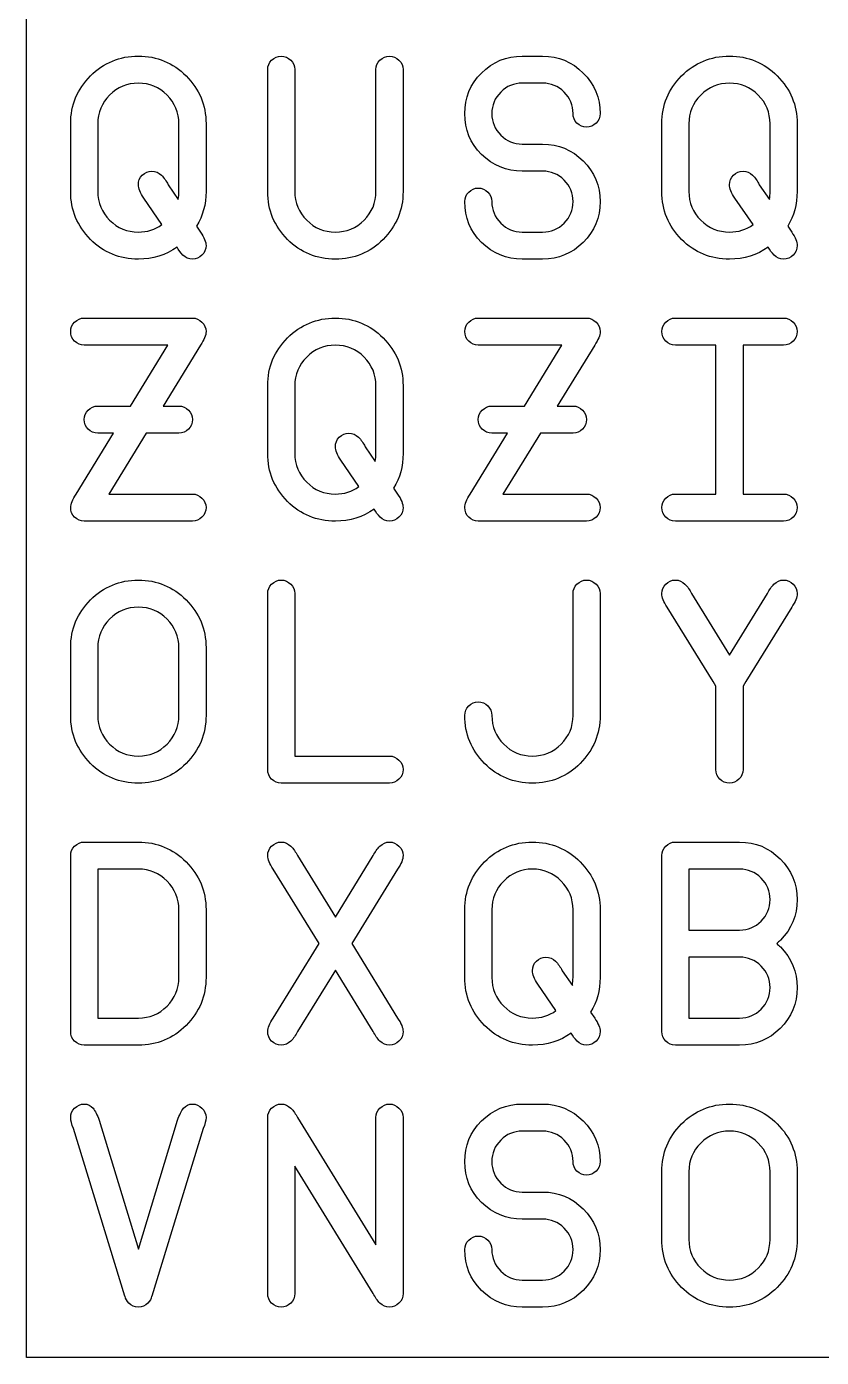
# Model space of a CAD drawing. Extents: x 0.3 to 81.7, y -40.7 to 31.5.
# Drawn here: x 2.86 to 11.42, y 2.86 to 17.19 of the extents above; entities that cross this region are included whole.
import ezdxf

# ---------------------------------------------------------------- set-up
doc = ezdxf.new("R2010")
doc.units = 0
doc.layers.add('Layer_1', color=7, linetype='CONTINUOUS')

msp = doc.modelspace()

# ---------------------------------------------------------------- linework, layer by layer
at = {"layer": 'Layer_1', "color": 7}
for p, q in [((2.8575, 2.8575), (2.8575, 31.531278)), ((8.199121, 16.876918), (8.417885, 16.876918)), ((5.455826, 15.418495), (5.455826, 16.731077)), ((5.747511, 16.731077), (5.747511, 15.418495)), ((6.622565, 15.418495), (6.622565, 16.731077)), ((6.91425, 16.731077), (6.91425, 15.418495)), ((8.417885, 16.585233), (8.199121, 16.585233)), ((9.037715, 16.257088), (9.037715, 16.257088)), ((3.332361, 15.418495), (3.332361, 16.147707)), ((3.624047, 16.147707), (3.624047, 15.418495)), ((4.499101, 15.418495), (4.499101, 16.147707)), ((4.790785, 16.147707), (4.790785, 15.418495)), ((9.702756, 15.418495), (9.702756, 16.147707)), ((9.994442, 16.147707), (9.994442, 15.418495)), ((10.869496, 15.418495), (10.869496, 16.147707)), ((11.16118, 16.147707), (11.16118, 15.418495)), ((8.199121, 15.928942), (8.417885, 15.928942)), ((8.417885, 15.637257), (8.199121, 15.637257)), ((4.382427, 15.491416), (4.491808, 15.332449)), ((10.752822, 15.491416), (10.862203, 15.332449)), ((4.315339, 15.061179), (4.119911, 15.345572)), ((10.685735, 15.061179), (10.490306, 15.345572)), ((4.688695, 15.043679), (4.732448, 14.980966)), ((8.199121, 14.980966), (8.417885, 14.980966)), ((11.05909, 15.043679), (11.102843, 14.980966)), ((4.478682, 14.819083), (4.478682, 14.819083)), ((10.849077, 14.819083), (10.849077, 14.819083)), ((8.417885, 14.689284), (8.199121, 14.689284)), ((3.478204, 14.054343), (4.644943, 14.054343)), ((7.725134, 14.054343), (8.891873, 14.054343)), ((9.848599, 14.054343), (11.015338, 14.054343)), ((4.37951, 13.762658), (3.478204, 13.762658)), ((3.975526, 13.106367), (4.37951, 13.762658)), ((4.732448, 13.762658), (4.328465, 13.106367)), ((8.626439, 13.762658), (7.725134, 13.762658)), ((8.222456, 13.106367), (8.626439, 13.762658)), ((8.979378, 13.762658), (8.575395, 13.106367)), ((10.286126, 13.762658), (9.848599, 13.762658)), ((10.286126, 12.158391), (10.286126, 13.762658)), ((11.015338, 13.762658), (10.577811, 13.762658)), ((10.577811, 13.762658), (10.577811, 12.158391)), ((5.455826, 12.59592), (5.455826, 13.325132)), ((5.747512, 13.325132), (5.747512, 12.59592)), ((6.622566, 12.59592), (6.622566, 13.325132)), ((6.91425, 13.325132), (6.91425, 12.59592)), ((3.624046, 13.106367), (3.975526, 13.106367)), ((4.328465, 13.106367), (4.4991, 13.106367)), ((7.870976, 13.106367), (8.222456, 13.106367)), ((8.575395, 13.106367), (8.74603, 13.106367)), ((3.390698, 12.158391), (3.794682, 12.814682)), ((3.794682, 12.814682), (3.624046, 12.814682)), ((4.14762, 12.814682), (3.743637, 12.158391)), ((4.4991, 12.814682), (4.14762, 12.814682)), ((7.637628, 12.158391), (8.041611, 12.814682)), ((8.041611, 12.814682), (7.870976, 12.814682)), ((8.39455, 12.814682), (7.990567, 12.158391)), ((8.74603, 12.814682), (8.39455, 12.814682)), ((6.505892, 12.668841), (6.615273, 12.509874)), ((6.438805, 12.238604), (6.243376, 12.522997)), ((6.81216, 12.221104), (6.855913, 12.158391)), ((3.743637, 12.158391), (4.644943, 12.158391)), ((7.990567, 12.158391), (8.891873, 12.158391)), ((9.848599, 12.158391), (10.286126, 12.158391)), ((10.577811, 12.158391), (11.015338, 12.158391)), ((6.602147, 11.996508), (6.602147, 11.996508)), ((4.644943, 11.866709), (3.478204, 11.866709)), ((8.891873, 11.866709), (7.725134, 11.866709)), ((11.015338, 11.866709), (9.848599, 11.866709)), ((5.455826, 9.189975), (5.455826, 11.085926)), ((5.747511, 11.085926), (5.747511, 9.335817)), ((5.747511, 11.085926), (5.747511, 11.085926)), ((8.74603, 9.773344), (8.74603, 11.085926)), ((9.037715, 11.085926), (9.037715, 9.773344)), ((10.02361, 11.085926), (10.431968, 10.423801)), ((10.431968, 10.423801), (10.840327, 11.085926)), ((10.255499, 10.13795), (9.761093, 10.940083)), ((11.102843, 10.940083), (10.608438, 10.13795)), ((3.332361, 9.773344), (3.332361, 10.502556)), ((3.624046, 10.502556), (3.624046, 9.773344)), ((4.4991, 9.773344), (4.4991, 10.502556)), ((4.790785, 10.502556), (4.790785, 9.773344)), ((10.286126, 10.088364), (10.255499, 10.13795)), ((10.286126, 9.189975), (10.286126, 10.088364)), ((10.608438, 10.13795), (10.577811, 10.088364)), ((10.577811, 10.088364), (10.577811, 9.189975)), ((7.579291, 9.773344), (7.579291, 9.773344)), ((5.747511, 9.335817), (6.768408, 9.335817)), ((6.768408, 9.044132), (5.601669, 9.044132)), ((3.478204, 8.409193), (4.061573, 8.409193)), ((9.848599, 8.409193), (10.54135, 8.409193)), ((3.332361, 6.3674), (3.332361, 8.263351)), ((5.77668, 8.263351), (6.185038, 7.601226)), ((6.185038, 7.601226), (6.593397, 8.263351)), ((9.702757, 6.3674), (9.702757, 8.263351)), ((3.624046, 8.117508), (3.624046, 6.513242)), ((4.061573, 8.117508), (3.624046, 8.117508)), ((6.008569, 7.315375), (5.514163, 8.117508)), ((6.855913, 8.117508), (6.361508, 7.315375)), ((10.54135, 8.117508), (9.994441, 8.117508)), ((9.994441, 8.117508), (9.994441, 7.461217)), ((10.54135, 8.117508), (10.54135, 8.117508)), ((4.4991, 6.950769), (4.4991, 7.679981)), ((4.790785, 7.679981), (4.790785, 6.950769)), ((7.579291, 6.950769), (7.579291, 7.679981)), ((7.870977, 7.679981), (7.870977, 6.950769)), ((8.746031, 6.950769), (8.746031, 7.679981)), ((9.037715, 7.679981), (9.037715, 6.950769)), ((9.994441, 7.461217), (10.54135, 7.461217)), ((5.514163, 6.513242), (6.008569, 7.315375)), ((6.361508, 7.315375), (6.855913, 6.513242)), ((10.54135, 7.169533), (9.994441, 7.169533)), ((9.994441, 7.169533), (9.994441, 6.513242)), ((10.54135, 7.169533), (10.54135, 7.169533)), ((6.185038, 7.029524), (5.77668, 6.3674)), ((6.593397, 6.3674), (6.185038, 7.029524)), ((8.629357, 7.02369), (8.738738, 6.864722)), ((8.562269, 6.593455), (8.366841, 6.877848)), ((3.624046, 6.513242), (4.061573, 6.513242)), ((8.935625, 6.575954), (8.979378, 6.513242)), ((9.994441, 6.513242), (10.54135, 6.513242)), ((8.725612, 6.351357), (8.725612, 6.351357)), ((4.061573, 6.221557), (3.478204, 6.221557)), ((10.54135, 6.221557), (9.848599, 6.221557)), ((10.54135, 6.221557), (10.54135, 6.221557)), ((5.703761, 5.542865), (5.703761, 5.542865)), ((8.199124, 5.586618), (8.417887, 5.586618)), ((3.915732, 3.515656), (3.361531, 5.324101)), ((3.638632, 5.411607), (4.061575, 4.023188)), ((4.061575, 4.023188), (4.484518, 5.411607)), ((4.761618, 5.324101), (4.207417, 3.515656)), ((5.455829, 3.544825), (5.455829, 5.440776)), ((5.776682, 5.440776), (6.622568, 4.068399)), ((6.622568, 4.068399), (6.622568, 5.440776)), ((6.914252, 5.440776), (6.914252, 3.544825)), ((8.417887, 5.294933), (8.199124, 5.294933)), ((6.593399, 3.544825), (5.747513, 4.917201)), ((5.747513, 4.917201), (5.747513, 3.544825)), ((9.037717, 4.966788), (9.037717, 4.966788)), ((9.702759, 4.128194), (9.702759, 4.857406)), ((9.994443, 4.857406), (9.994443, 4.128194)), ((10.869498, 4.128194), (10.869498, 4.857406)), ((11.161182, 4.857406), (11.161182, 4.128194)), ((8.199124, 4.638642), (8.417887, 4.638642)), ((8.417887, 4.346958), (8.199124, 4.346958)), ((8.199124, 3.690667), (8.417887, 3.690667)), ((3.918648, 3.515656), (3.915732, 3.515656)), ((4.207417, 3.515656), (4.204499, 3.515656)), ((4.061573, 3.398982), (4.061573, 3.398982)), ((8.417887, 3.398982), (8.199124, 3.398982)), ((81.710386, 2.8575), (2.8575, 2.8575))]:
    msp.add_line(p, q, dxfattribs=at)
for points in [[(3.545291, 16.662531), (3.688217, 16.805456), (3.86031, 16.876918), (4.061573, 16.876918)], [(4.061573, 16.876918), (4.262836, 16.876918), (4.434443, 16.805456), (4.576396, 16.662531)], [(5.455826, 16.731077), (5.455826, 16.77094), (5.469924, 16.804969), (5.498121, 16.833165)], [(5.498121, 16.833165), (5.527289, 16.862334), (5.561805, 16.876918), (5.601669, 16.876918)], [(5.601669, 16.876918), (5.641532, 16.876918), (5.675562, 16.862334), (5.703759, 16.833165)], [(5.703759, 16.833165), (5.732927, 16.804969), (5.747511, 16.77094), (5.747511, 16.731077)], [(6.622565, 16.731077), (6.622565, 16.77094), (6.636663, 16.804969), (6.66486, 16.833165)], [(6.66486, 16.833165), (6.694028, 16.862334), (6.728544, 16.876918), (6.768408, 16.876918)], [(6.768408, 16.876918), (6.808271, 16.876918), (6.842301, 16.862334), (6.870497, 16.833165)], [(6.870497, 16.833165), (6.899666, 16.804969), (6.91425, 16.77094), (6.91425, 16.731077)], [(7.760136, 16.694614), (7.881671, 16.81615), (8.028, 16.876918), (8.199121, 16.876918)], [(8.417885, 16.876918), (8.589007, 16.876918), (8.734849, 16.81615), (8.855412, 16.694614)], [(9.915686, 16.662531), (10.058611, 16.805456), (10.230706, 16.876918), (10.431968, 16.876918)], [(10.431968, 16.876918), (10.63323, 16.876918), (10.804838, 16.805456), (10.946792, 16.662531)], [(3.332361, 16.147707), (3.332361, 16.348969), (3.403338, 16.520577), (3.545291, 16.662531)], [(4.576396, 16.662531), (4.719322, 16.520577), (4.790785, 16.348969), (4.790785, 16.147707)], [(7.579291, 16.257088), (7.579291, 16.42821), (7.639573, 16.574052), (7.760136, 16.694614)], [(8.855412, 16.694614), (8.976947, 16.574052), (9.037715, 16.42821), (9.037715, 16.257088)], [(9.702756, 16.147707), (9.702756, 16.348969), (9.773733, 16.520577), (9.915686, 16.662531)], [(10.946792, 16.662531), (11.089717, 16.520577), (11.16118, 16.348969), (11.16118, 16.147707)], [(4.061574, 16.585233), (3.941011, 16.585233), (3.837949, 16.542453), (3.752388, 16.456892)], [(4.37076, 16.456892), (4.285199, 16.542453), (4.182137, 16.585233), (4.061574, 16.585233)], [(7.967232, 16.488978), (7.903061, 16.424807), (7.870976, 16.34751), (7.870976, 16.257088)], [(8.199121, 16.585233), (8.108699, 16.585233), (8.031403, 16.553148), (7.967232, 16.488978)], [(8.649774, 16.488978), (8.585604, 16.553148), (8.508307, 16.585233), (8.417885, 16.585233)], [(8.74603, 16.257088), (8.74603, 16.34751), (8.713945, 16.424807), (8.649774, 16.488978)], [(10.431969, 16.585233), (10.311406, 16.585233), (10.208344, 16.542453), (10.122783, 16.456892)], [(10.741155, 16.456892), (10.655594, 16.542453), (10.552532, 16.585233), (10.431969, 16.585233)], [(3.752388, 16.456892), (3.666827, 16.371332), (3.624047, 16.26827), (3.624047, 16.147707)], [(4.499101, 16.147707), (4.499101, 16.26827), (4.45632, 16.371332), (4.37076, 16.456892)], [(10.122783, 16.456892), (10.037222, 16.371332), (9.994442, 16.26827), (9.994442, 16.147707)], [(10.869496, 16.147707), (10.869496, 16.26827), (10.826715, 16.371332), (10.741155, 16.456892)], [(7.760136, 15.818102), (7.639573, 15.939638), (7.579291, 16.085967), (7.579291, 16.257088)], [(7.870976, 16.257088), (7.870976, 16.166665), (7.903061, 16.089369), (7.967232, 16.0252)], [(8.788325, 16.15354), (8.760128, 16.182709), (8.74603, 16.217225), (8.74603, 16.257088)], [(9.037715, 16.257088), (9.037715, 16.217225), (9.023131, 16.182709), (8.993962, 16.15354)], [(8.891873, 16.111246), (8.852009, 16.111246), (8.817493, 16.125344), (8.788325, 16.15354)], [(8.993962, 16.15354), (8.965766, 16.125344), (8.931736, 16.111246), (8.891873, 16.111246)], [(7.967232, 16.0252), (8.031403, 15.961028), (8.108699, 15.928942), (8.199121, 15.928942)], [(8.417885, 15.928942), (8.589007, 15.928942), (8.734849, 15.868175), (8.855412, 15.746641)], [(8.199121, 15.637257), (8.028, 15.637257), (7.881671, 15.697539), (7.760136, 15.818102)], [(4.103868, 15.593504), (4.133037, 15.622673), (4.167553, 15.637257), (4.207416, 15.637257)], [(4.207416, 15.637257), (4.24728, 15.637257), (4.28131, 15.622673), (4.309506, 15.593504)], [(8.649774, 15.541002), (8.585604, 15.605172), (8.508307, 15.637257), (8.417885, 15.637257)], [(8.855412, 15.746641), (8.976947, 15.626077), (9.037715, 15.480234), (9.037715, 15.309112)], [(10.474263, 15.593504), (10.503432, 15.622673), (10.537948, 15.637257), (10.577811, 15.637257)], [(10.577811, 15.637257), (10.617675, 15.637257), (10.651705, 15.622673), (10.679901, 15.593504)], [(4.061574, 15.491416), (4.061574, 15.531279), (4.075672, 15.565308), (4.103868, 15.593504)], [(4.119911, 15.345572), (4.081019, 15.402938), (4.061574, 15.451553), (4.061574, 15.491416)], [(4.309506, 15.593504), (4.338674, 15.565308), (4.362981, 15.531279), (4.382427, 15.491416)], [(8.74603, 15.309112), (8.74603, 15.399534), (8.713945, 15.476831), (8.649774, 15.541002)], [(10.431969, 15.491416), (10.431969, 15.531279), (10.446067, 15.565308), (10.474263, 15.593504)], [(10.490306, 15.345572), (10.451414, 15.402938), (10.431969, 15.451553), (10.431969, 15.491416)], [(10.679901, 15.593504), (10.709069, 15.565308), (10.733376, 15.531279), (10.752822, 15.491416)], [(3.545291, 14.902212), (3.403338, 15.045137), (3.332361, 15.217231), (3.332361, 15.418495)], [(3.624047, 15.418495), (3.624047, 15.297932), (3.666827, 15.19487), (3.752388, 15.10931)], [(4.491808, 15.332449), (4.49667, 15.359672), (4.499101, 15.388354), (4.499101, 15.418495)], [(4.790785, 15.418495), (4.790785, 15.279458), (4.756755, 15.154519), (4.688695, 15.043679)], [(5.668756, 14.902212), (5.526803, 15.045137), (5.455826, 15.217231), (5.455826, 15.418495)], [(5.747511, 15.418495), (5.747511, 15.297932), (5.790292, 15.19487), (5.875852, 15.10931)], [(6.494224, 15.10931), (6.579785, 15.19487), (6.622565, 15.297932), (6.622565, 15.418495)], [(6.91425, 15.418495), (6.91425, 15.217231), (6.842787, 15.045137), (6.699862, 14.902212)], [(7.579291, 15.309112), (7.579291, 15.348976), (7.593389, 15.383007), (7.621586, 15.411203)], [(7.621586, 15.411203), (7.650754, 15.440371), (7.68527, 15.454956), (7.725134, 15.454956)], [(7.725134, 15.454956), (7.764997, 15.454956), (7.799027, 15.440371), (7.827223, 15.411203)], [(7.827223, 15.411203), (7.856392, 15.383007), (7.870976, 15.348976), (7.870976, 15.309112)], [(9.915686, 14.902212), (9.773733, 15.045137), (9.702756, 15.217231), (9.702756, 15.418495)], [(9.994442, 15.418495), (9.994442, 15.297932), (10.037222, 15.19487), (10.122783, 15.10931)], [(10.862203, 15.332449), (10.867065, 15.359672), (10.869496, 15.388354), (10.869496, 15.418495)], [(11.16118, 15.418495), (11.16118, 15.279458), (11.12715, 15.154519), (11.05909, 15.043679)], [(7.760136, 14.870126), (7.639573, 14.991662), (7.579291, 15.137991), (7.579291, 15.309112)], [(7.870976, 15.309112), (7.870976, 15.218689), (7.903061, 15.141393), (7.967232, 15.077224)], [(8.649774, 15.077224), (8.713945, 15.141393), (8.74603, 15.218689), (8.74603, 15.309112)], [(9.037715, 15.309112), (9.037715, 15.137991), (8.976947, 14.991662), (8.855412, 14.870126)], [(3.752388, 15.10931), (3.837949, 15.023747), (3.941011, 14.980966), (4.061574, 14.980966)], [(4.061574, 14.980966), (4.156857, 14.980966), (4.241446, 15.007704), (4.315339, 15.061179)], [(5.875852, 15.10931), (5.961413, 15.023747), (6.064475, 14.980966), (6.185038, 14.980966)], [(6.185038, 14.980966), (6.305601, 14.980966), (6.408663, 15.023747), (6.494224, 15.10931)], [(7.967232, 15.077224), (8.031403, 15.013052), (8.108699, 14.980966), (8.199121, 14.980966)], [(8.417885, 14.980966), (8.508307, 14.980966), (8.585604, 15.013052), (8.649774, 15.077224)], [(10.122783, 15.10931), (10.208344, 15.023747), (10.311406, 14.980966), (10.431969, 14.980966)], [(10.431969, 14.980966), (10.527252, 14.980966), (10.611841, 15.007704), (10.685735, 15.061179)], [(4.732448, 14.980966), (4.771339, 14.923602), (4.790785, 14.874988), (4.790785, 14.835125)], [(11.102843, 14.980966), (11.141734, 14.923602), (11.16118, 14.874988), (11.16118, 14.835125)], [(4.061573, 14.689284), (3.86031, 14.689284), (3.688217, 14.76026), (3.545291, 14.902212)], [(4.478682, 14.819083), (4.357147, 14.73255), (4.21811, 14.689284), (4.061573, 14.689284)], [(4.542853, 14.733034), (4.517574, 14.757343), (4.496183, 14.786026), (4.478682, 14.819083)], [(4.790785, 14.835125), (4.790785, 14.795262), (4.776201, 14.760746), (4.747032, 14.731578)], [(6.185038, 14.689284), (5.983776, 14.689284), (5.811682, 14.76026), (5.668756, 14.902212)], [(6.699862, 14.902212), (6.557909, 14.76026), (6.386301, 14.689284), (6.185038, 14.689284)], [(8.199121, 14.689284), (8.028, 14.689284), (7.881671, 14.749565), (7.760136, 14.870126)], [(8.855412, 14.870126), (8.734849, 14.749565), (8.589007, 14.689284), (8.417885, 14.689284)], [(10.431968, 14.689284), (10.230706, 14.689284), (10.058611, 14.76026), (9.915686, 14.902212)], [(10.849077, 14.819083), (10.727542, 14.73255), (10.588506, 14.689284), (10.431968, 14.689284)], [(10.913248, 14.733034), (10.887969, 14.757343), (10.866578, 14.786026), (10.849077, 14.819083)], [(11.16118, 14.835125), (11.16118, 14.795262), (11.146596, 14.760746), (11.117427, 14.731578)], [(4.644943, 14.689284), (4.605079, 14.689284), (4.571049, 14.703867), (4.542853, 14.733034)], [(4.747032, 14.731578), (4.718836, 14.703382), (4.684806, 14.689284), (4.644943, 14.689284)], [(11.015337, 14.689284), (10.975474, 14.689284), (10.941444, 14.703867), (10.913248, 14.733034)], [(11.117427, 14.731578), (11.089231, 14.703382), (11.055201, 14.689284), (11.015337, 14.689284)], [(3.374656, 14.01059), (3.403824, 14.039759), (3.43834, 14.054343), (3.478204, 14.054343)], [(4.644943, 14.054343), (4.684806, 14.054343), (4.718836, 14.039759), (4.747033, 14.01059)], [(5.668756, 13.839956), (5.811682, 13.982881), (5.983776, 14.054343), (6.185038, 14.054343)], [(6.185038, 14.054343), (6.3863, 14.054343), (6.557908, 13.982881), (6.699862, 13.839956)], [(7.621586, 14.01059), (7.650754, 14.039759), (7.68527, 14.054343), (7.725134, 14.054343)], [(8.891873, 14.054343), (8.931736, 14.054343), (8.965766, 14.039759), (8.993962, 14.01059)], [(9.745051, 14.01059), (9.774219, 14.039759), (9.808735, 14.054343), (9.848599, 14.054343)], [(11.015338, 14.054343), (11.055201, 14.054343), (11.089231, 14.039759), (11.117427, 14.01059)], [(3.332361, 13.908502), (3.332361, 13.948365), (3.34646, 13.982394), (3.374656, 14.01059)], [(3.374656, 13.804952), (3.34646, 13.83412), (3.332361, 13.868637), (3.332361, 13.908502)], [(4.790785, 13.908502), (4.790785, 13.868637), (4.771339, 13.820022), (4.732448, 13.762658)], [(4.747033, 14.01059), (4.776201, 13.982394), (4.790785, 13.948365), (4.790785, 13.908502)], [(7.579291, 13.908502), (7.579291, 13.948365), (7.593389, 13.982394), (7.621586, 14.01059)], [(7.621586, 13.804952), (7.593389, 13.83412), (7.579291, 13.868637), (7.579291, 13.908502)], [(9.037715, 13.908502), (9.037715, 13.868637), (9.018269, 13.820022), (8.979378, 13.762658)], [(8.993962, 14.01059), (9.023131, 13.982394), (9.037715, 13.948365), (9.037715, 13.908502)], [(9.702757, 13.908502), (9.702757, 13.948365), (9.716855, 13.982394), (9.745051, 14.01059)], [(9.745051, 13.804952), (9.716855, 13.83412), (9.702757, 13.868637), (9.702757, 13.908502)], [(11.117427, 14.01059), (11.146596, 13.982394), (11.16118, 13.948365), (11.16118, 13.908502)], [(11.16118, 13.908502), (11.16118, 13.868637), (11.146596, 13.83412), (11.117427, 13.804952)], [(3.478204, 13.762658), (3.43834, 13.762658), (3.403824, 13.776756), (3.374656, 13.804952)], [(5.455826, 13.325132), (5.455826, 13.526394), (5.526803, 13.698002), (5.668756, 13.839956)], [(6.699862, 13.839956), (6.842787, 13.698002), (6.91425, 13.526394), (6.91425, 13.325132)], [(7.725134, 13.762658), (7.68527, 13.762658), (7.650754, 13.776756), (7.621586, 13.804952)], [(9.848599, 13.762658), (9.808735, 13.762658), (9.774219, 13.776756), (9.745051, 13.804952)], [(11.117427, 13.804952), (11.089231, 13.776756), (11.055201, 13.762658), (11.015338, 13.762658)], [(5.875853, 13.634317), (5.790292, 13.548757), (5.747512, 13.445695), (5.747512, 13.325132)], [(6.185039, 13.762658), (6.064476, 13.762658), (5.961414, 13.719878), (5.875853, 13.634317)], [(6.494225, 13.634317), (6.408664, 13.719878), (6.305602, 13.762658), (6.185039, 13.762658)], [(6.622566, 13.325132), (6.622566, 13.445695), (6.579786, 13.548757), (6.494225, 13.634317)], [(3.478204, 12.960526), (3.478204, 13.000389), (3.492302, 13.034418), (3.520498, 13.062614)], [(3.520498, 13.062614), (3.549667, 13.091783), (3.584183, 13.106367), (3.624046, 13.106367)], [(4.4991, 13.106367), (4.538964, 13.106367), (4.572994, 13.091783), (4.60119, 13.062614)], [(4.60119, 13.062614), (4.630359, 13.034418), (4.644943, 13.000389), (4.644943, 12.960526)], [(7.725134, 12.960526), (7.725134, 13.000389), (7.739232, 13.034418), (7.767428, 13.062614)], [(7.767428, 13.062614), (7.796597, 13.091783), (7.831112, 13.106367), (7.870976, 13.106367)], [(8.74603, 13.106367), (8.785894, 13.106367), (8.819924, 13.091783), (8.84812, 13.062614)], [(8.84812, 13.062614), (8.877288, 13.034418), (8.891873, 13.000389), (8.891873, 12.960526)], [(3.520498, 12.856976), (3.492302, 12.886144), (3.478204, 12.920661), (3.478204, 12.960526)], [(4.644943, 12.960526), (4.644943, 12.920661), (4.630359, 12.886144), (4.60119, 12.856976)], [(7.767428, 12.856976), (7.739232, 12.886144), (7.725134, 12.920661), (7.725134, 12.960526)], [(8.891873, 12.960526), (8.891873, 12.920661), (8.877288, 12.886144), (8.84812, 12.856976)], [(3.624046, 12.814682), (3.584183, 12.814682), (3.549667, 12.82878), (3.520498, 12.856976)], [(4.60119, 12.856976), (4.572994, 12.82878), (4.538964, 12.814682), (4.4991, 12.814682)], [(6.185039, 12.668841), (6.185039, 12.708704), (6.199137, 12.742733), (6.227333, 12.770929)], [(6.227333, 12.770929), (6.256502, 12.800098), (6.291018, 12.814682), (6.330881, 12.814682)], [(6.330881, 12.814682), (6.370745, 12.814682), (6.404775, 12.800098), (6.432971, 12.770929)], [(6.432971, 12.770929), (6.462139, 12.742733), (6.486446, 12.708704), (6.505892, 12.668841)], [(7.870976, 12.814682), (7.831112, 12.814682), (7.796597, 12.82878), (7.767428, 12.856976)], [(8.84812, 12.856976), (8.819924, 12.82878), (8.785894, 12.814682), (8.74603, 12.814682)], [(6.243376, 12.522997), (6.204485, 12.580363), (6.185039, 12.628978), (6.185039, 12.668841)], [(5.668756, 12.079637), (5.526803, 12.222562), (5.455826, 12.394656), (5.455826, 12.59592)], [(5.747512, 12.59592), (5.747512, 12.475357), (5.790292, 12.372295), (5.875853, 12.286735)], [(6.615273, 12.509874), (6.620135, 12.537097), (6.622566, 12.565779), (6.622566, 12.59592)], [(6.91425, 12.59592), (6.91425, 12.456883), (6.88022, 12.331944), (6.81216, 12.221104)], [(5.875853, 12.286735), (5.961414, 12.201172), (6.064476, 12.158391), (6.185039, 12.158391)], [(6.185039, 12.158391), (6.280323, 12.158391), (6.364911, 12.185129), (6.438805, 12.238604)], [(3.332361, 12.01255), (3.332361, 12.052413), (3.351807, 12.101027), (3.390698, 12.158391)], [(4.644943, 12.158391), (4.684806, 12.158391), (4.718836, 12.143807), (4.747033, 12.114638)], [(4.747033, 12.114638), (4.776201, 12.086442), (4.790785, 12.052413), (4.790785, 12.01255)], [(6.185038, 11.866709), (5.983776, 11.866709), (5.811682, 11.937685), (5.668756, 12.079637)], [(6.855913, 12.158391), (6.894804, 12.101027), (6.91425, 12.052413), (6.91425, 12.01255)], [(7.579291, 12.01255), (7.579291, 12.052413), (7.598737, 12.101027), (7.637628, 12.158391)], [(8.891873, 12.158391), (8.931736, 12.158391), (8.965766, 12.143807), (8.993962, 12.114638)], [(8.993962, 12.114638), (9.023131, 12.086442), (9.037715, 12.052413), (9.037715, 12.01255)], [(9.702757, 12.01255), (9.702757, 12.052413), (9.716855, 12.086442), (9.745051, 12.114638)], [(9.745051, 12.114638), (9.774219, 12.143807), (9.808735, 12.158391), (9.848599, 12.158391)], [(11.015338, 12.158391), (11.055201, 12.158391), (11.089231, 12.143807), (11.117427, 12.114638)], [(11.117427, 12.114638), (11.146596, 12.086442), (11.16118, 12.052413), (11.16118, 12.01255)], [(3.374656, 11.909003), (3.34646, 11.938171), (3.332361, 11.972687), (3.332361, 12.01255)], [(3.478204, 11.866709), (3.43834, 11.866709), (3.403824, 11.880807), (3.374656, 11.909003)], [(4.747033, 11.909003), (4.718836, 11.880807), (4.684806, 11.866709), (4.644943, 11.866709)], [(4.790785, 12.01255), (4.790785, 11.972687), (4.776201, 11.938171), (4.747033, 11.909003)], [(6.602147, 11.996508), (6.480612, 11.909975), (6.341575, 11.866709), (6.185038, 11.866709)], [(6.666318, 11.910459), (6.641038, 11.934768), (6.619648, 11.963451), (6.602147, 11.996508)], [(6.768407, 11.866709), (6.728544, 11.866709), (6.694514, 11.881292), (6.666318, 11.910459)], [(6.870497, 11.909003), (6.842301, 11.880807), (6.808271, 11.866709), (6.768407, 11.866709)], [(6.91425, 12.01255), (6.91425, 11.972687), (6.899666, 11.938171), (6.870497, 11.909003)], [(7.621586, 11.909003), (7.593389, 11.938171), (7.579291, 11.972687), (7.579291, 12.01255)], [(7.725134, 11.866709), (7.68527, 11.866709), (7.650754, 11.880807), (7.621586, 11.909003)], [(8.993962, 11.909003), (8.965766, 11.880807), (8.931736, 11.866709), (8.891873, 11.866709)], [(9.037715, 12.01255), (9.037715, 11.972687), (9.023131, 11.938171), (8.993962, 11.909003)], [(9.745051, 11.909003), (9.716855, 11.938171), (9.702757, 11.972687), (9.702757, 12.01255)], [(9.848599, 11.866709), (9.808735, 11.866709), (9.774219, 11.880807), (9.745051, 11.909003)], [(11.117427, 11.909003), (11.089231, 11.880807), (11.055201, 11.866709), (11.015338, 11.866709)], [(11.16118, 12.01255), (11.16118, 11.972687), (11.146596, 11.938171), (11.117427, 11.909003)], [(3.545291, 11.01738), (3.688217, 11.160305), (3.860311, 11.231768), (4.061573, 11.231768)], [(4.061573, 11.231768), (4.262836, 11.231768), (4.434444, 11.160305), (4.576397, 11.01738)], [(5.455826, 11.085926), (5.455826, 11.125789), (5.469924, 11.159819), (5.498121, 11.188015)], [(5.498121, 11.188015), (5.527289, 11.217184), (5.561805, 11.231768), (5.601669, 11.231768)], [(5.601669, 11.231768), (5.641532, 11.231768), (5.675562, 11.217184), (5.703759, 11.188015)], [(5.703759, 11.188015), (5.732927, 11.159819), (5.747511, 11.125789), (5.747511, 11.085926)], [(8.74603, 11.085926), (8.74603, 11.125789), (8.760128, 11.159819), (8.788325, 11.188015)], [(8.788325, 11.188015), (8.817493, 11.217184), (8.852009, 11.231768), (8.891873, 11.231768)], [(8.891873, 11.231768), (8.931736, 11.231768), (8.965766, 11.217184), (8.993962, 11.188015)], [(8.993962, 11.188015), (9.023131, 11.159819), (9.037715, 11.125789), (9.037715, 11.085926)], [(9.702757, 11.085926), (9.702757, 11.125789), (9.716855, 11.159819), (9.745051, 11.188015)], [(9.745051, 11.188015), (9.774219, 11.217184), (9.808735, 11.231768), (9.848599, 11.231768)], [(9.848599, 11.231768), (9.888462, 11.231768), (9.922492, 11.217184), (9.950688, 11.188015)], [(9.950688, 11.188015), (9.979857, 11.159819), (10.004164, 11.125789), (10.02361, 11.085926)], [(10.840327, 11.085926), (10.859773, 11.125789), (10.883594, 11.159819), (10.91179, 11.188015)], [(10.91179, 11.188015), (10.940958, 11.217184), (10.975474, 11.231768), (11.015338, 11.231768)], [(11.015338, 11.231768), (11.055201, 11.231768), (11.089231, 11.217184), (11.117427, 11.188015)], [(11.117427, 11.188015), (11.146596, 11.159819), (11.16118, 11.125789), (11.16118, 11.085926)], [(9.761093, 10.940083), (9.722202, 10.997448), (9.702757, 11.046062), (9.702757, 11.085926)], [(11.16118, 11.085926), (11.16118, 11.046062), (11.141735, 10.997448), (11.102843, 10.940083)], [(3.332361, 10.502556), (3.332361, 10.703819), (3.403338, 10.875426), (3.545291, 11.01738)], [(4.061573, 10.940083), (3.94101, 10.940083), (3.837948, 10.897303), (3.752387, 10.811742)], [(4.370759, 10.811742), (4.285198, 10.897303), (4.182136, 10.940083), (4.061573, 10.940083)], [(4.576397, 11.01738), (4.719322, 10.875426), (4.790785, 10.703819), (4.790785, 10.502556)], [(3.752387, 10.811742), (3.666827, 10.726181), (3.624046, 10.623119), (3.624046, 10.502556)], [(4.4991, 10.502556), (4.4991, 10.623119), (4.45632, 10.726181), (4.370759, 10.811742)], [(7.621586, 9.875434), (7.650754, 9.904602), (7.68527, 9.919187), (7.725134, 9.919187)], [(7.725134, 9.919187), (7.764997, 9.919187), (7.799027, 9.904602), (7.827223, 9.875434)], [(3.545291, 9.257062), (3.403338, 9.399988), (3.332361, 9.572082), (3.332361, 9.773344)], [(3.624046, 9.773344), (3.624046, 9.652781), (3.666827, 9.549719), (3.752387, 9.464158)], [(4.370759, 9.464158), (4.45632, 9.549719), (4.4991, 9.652781), (4.4991, 9.773344)], [(4.790785, 9.773344), (4.790785, 9.572082), (4.719322, 9.399988), (4.576397, 9.257062)], [(7.579291, 9.773344), (7.579291, 9.813208), (7.593389, 9.847238), (7.621586, 9.875434)], [(7.792221, 9.257062), (7.650268, 9.399988), (7.579291, 9.572082), (7.579291, 9.773344)], [(7.827223, 9.875434), (7.856392, 9.847238), (7.870976, 9.813208), (7.870976, 9.773344)], [(7.870976, 9.773344), (7.870976, 9.652781), (7.913756, 9.549719), (7.999317, 9.464158)], [(8.617689, 9.464158), (8.70325, 9.549719), (8.74603, 9.652781), (8.74603, 9.773344)], [(9.037715, 9.773344), (9.037715, 9.572082), (8.966252, 9.399988), (8.823327, 9.257062)], [(3.752387, 9.464158), (3.837948, 9.378597), (3.94101, 9.335817), (4.061573, 9.335817)], [(4.061573, 9.335817), (4.182136, 9.335817), (4.285198, 9.378597), (4.370759, 9.464158)], [(7.999317, 9.464158), (8.084878, 9.378597), (8.18794, 9.335817), (8.308503, 9.335817)], [(8.308503, 9.335817), (8.429066, 9.335817), (8.532128, 9.378597), (8.617689, 9.464158)], [(6.768408, 9.335817), (6.808271, 9.335817), (6.842301, 9.321233), (6.870497, 9.292064)], [(4.061573, 9.044132), (3.860311, 9.044132), (3.688217, 9.115109), (3.545291, 9.257062)], [(4.576397, 9.257062), (4.434444, 9.115109), (4.262836, 9.044132), (4.061573, 9.044132)], [(5.498121, 9.086427), (5.469924, 9.115595), (5.455826, 9.150111), (5.455826, 9.189975)], [(6.870497, 9.292064), (6.899666, 9.263868), (6.91425, 9.229838), (6.91425, 9.189975)], [(6.91425, 9.189975), (6.91425, 9.150111), (6.899666, 9.115595), (6.870497, 9.086427)], [(8.308503, 9.044132), (8.107241, 9.044132), (7.935147, 9.115109), (7.792221, 9.257062)], [(8.823327, 9.257062), (8.681373, 9.115109), (8.509766, 9.044132), (8.308503, 9.044132)], [(10.32842, 9.086427), (10.300224, 9.115595), (10.286126, 9.150111), (10.286126, 9.189975)], [(10.577811, 9.189975), (10.577811, 9.150111), (10.563226, 9.115595), (10.534058, 9.086427)], [(5.601669, 9.044132), (5.561805, 9.044132), (5.527289, 9.05823), (5.498121, 9.086427)], [(6.870497, 9.086427), (6.842301, 9.05823), (6.808271, 9.044132), (6.768408, 9.044132)], [(10.431968, 9.044132), (10.392105, 9.044132), (10.357589, 9.05823), (10.32842, 9.086427)], [(10.534058, 9.086427), (10.505862, 9.05823), (10.471832, 9.044132), (10.431968, 9.044132)], [(3.332361, 8.263351), (3.332361, 8.303214), (3.34646, 8.337244), (3.374656, 8.36544)], [(3.374656, 8.36544), (3.403824, 8.394609), (3.43834, 8.409193), (3.478204, 8.409193)], [(4.061573, 8.409193), (4.262836, 8.409193), (4.434444, 8.33773), (4.576397, 8.194805)], [(5.455826, 8.263351), (5.455826, 8.303214), (5.469924, 8.337244), (5.498121, 8.36544)], [(5.498121, 8.36544), (5.527289, 8.394609), (5.561805, 8.409193), (5.601669, 8.409193)], [(5.601669, 8.409193), (5.641532, 8.409193), (5.675562, 8.394609), (5.703759, 8.36544)], [(5.703759, 8.36544), (5.732927, 8.337244), (5.757234, 8.303214), (5.77668, 8.263351)], [(6.593397, 8.263351), (6.612843, 8.303214), (6.636663, 8.337244), (6.66486, 8.36544)], [(6.66486, 8.36544), (6.694028, 8.394609), (6.728544, 8.409193), (6.768408, 8.409193)], [(6.768408, 8.409193), (6.808271, 8.409193), (6.842301, 8.394609), (6.870497, 8.36544)], [(6.870497, 8.36544), (6.899666, 8.337244), (6.91425, 8.303214), (6.91425, 8.263351)], [(7.792221, 8.194805), (7.935146, 8.33773), (8.10724, 8.409193), (8.308503, 8.409193)], [(8.308503, 8.409193), (8.509765, 8.409193), (8.681373, 8.33773), (8.823326, 8.194805)], [(9.702757, 8.263351), (9.702757, 8.303214), (9.716855, 8.337244), (9.745051, 8.36544)], [(9.745051, 8.36544), (9.774219, 8.394609), (9.808735, 8.409193), (9.848599, 8.409193)], [(10.54135, 8.409193), (10.712472, 8.409193), (10.858314, 8.348425), (10.978877, 8.22689)], [(4.576397, 8.194805), (4.719322, 8.052851), (4.790785, 7.881244), (4.790785, 7.679981)], [(5.514163, 8.117508), (5.475272, 8.174873), (5.455826, 8.223487), (5.455826, 8.263351)], [(6.91425, 8.263351), (6.91425, 8.223487), (6.894804, 8.174873), (6.855913, 8.117508)], [(7.579291, 7.679981), (7.579291, 7.881244), (7.650268, 8.052851), (7.792221, 8.194805)], [(8.823326, 8.194805), (8.966252, 8.052851), (9.037715, 7.881244), (9.037715, 7.679981)], [(10.978877, 8.22689), (11.100413, 8.106327), (11.16118, 7.960485), (11.16118, 7.789363)], [(4.370759, 7.989167), (4.285198, 8.074728), (4.182136, 8.117508), (4.061573, 8.117508)], [(8.308504, 8.117508), (8.187941, 8.117508), (8.084879, 8.074728), (7.999318, 7.989167)], [(8.61769, 7.989167), (8.532129, 8.074728), (8.429067, 8.117508), (8.308504, 8.117508)], [(10.77324, 8.021252), (10.709069, 8.085423), (10.631772, 8.117508), (10.54135, 8.117508)], [(4.4991, 7.679981), (4.4991, 7.800544), (4.45632, 7.903606), (4.370759, 7.989167)], [(7.999318, 7.989167), (7.913757, 7.903606), (7.870977, 7.800544), (7.870977, 7.679981)], [(8.746031, 7.679981), (8.746031, 7.800544), (8.70325, 7.903606), (8.61769, 7.989167)], [(10.869495, 7.789363), (10.869495, 7.879785), (10.83741, 7.957082), (10.77324, 8.021252)], [(10.77324, 7.557474), (10.83741, 7.621644), (10.869495, 7.698941), (10.869495, 7.789363)], [(11.16118, 7.789363), (11.16118, 7.618241), (11.100899, 7.472399), (10.980336, 7.351836)], [(10.54135, 7.461217), (10.631772, 7.461217), (10.709069, 7.493303), (10.77324, 7.557474)], [(10.980336, 7.351836), (10.967696, 7.339196), (10.95457, 7.327042), (10.940958, 7.315375)], [(10.940958, 7.315375), (10.954571, 7.303708), (10.967696, 7.292041), (10.980336, 7.280373)], [(8.350798, 7.12578), (8.379966, 7.154949), (8.414482, 7.169533), (8.454346, 7.169533)], [(8.454346, 7.169533), (8.49421, 7.169533), (8.52824, 7.154949), (8.556436, 7.12578)], [(10.77324, 7.073277), (10.709069, 7.137447), (10.631772, 7.169533), (10.54135, 7.169533)], [(10.980336, 7.280373), (11.100899, 7.158838), (11.16118, 7.012509), (11.16118, 6.841387)], [(8.308504, 7.02369), (8.308504, 7.063554), (8.322602, 7.097584), (8.350798, 7.12578)], [(8.556436, 7.12578), (8.585604, 7.097584), (8.609911, 7.063554), (8.629357, 7.02369)], [(10.869495, 6.841387), (10.869495, 6.93181), (10.83741, 7.009106), (10.77324, 7.073277)], [(4.370759, 6.641583), (4.45632, 6.727144), (4.4991, 6.830206), (4.4991, 6.950769)], [(4.790785, 6.950769), (4.790785, 6.749507), (4.719322, 6.577413), (4.576397, 6.434487)], [(7.792221, 6.434487), (7.650268, 6.577413), (7.579291, 6.749507), (7.579291, 6.950769)], [(7.870977, 6.950769), (7.870977, 6.830206), (7.913757, 6.727144), (7.999318, 6.641583)], [(8.366841, 6.877848), (8.327949, 6.935213), (8.308504, 6.983827), (8.308504, 7.02369)], [(8.738738, 6.864722), (8.7436, 6.891946), (8.746031, 6.920628), (8.746031, 6.950769)], [(9.037715, 6.950769), (9.037715, 6.811733), (9.003685, 6.686794), (8.935625, 6.575954)], [(10.77324, 6.609498), (10.83741, 6.673669), (10.869495, 6.750965), (10.869495, 6.841387)], [(11.16118, 6.841387), (11.16118, 6.670266), (11.100413, 6.523937), (10.978877, 6.402402)], [(4.061573, 6.513242), (4.182136, 6.513242), (4.285198, 6.556022), (4.370759, 6.641583)], [(7.999318, 6.641583), (8.084879, 6.556022), (8.187941, 6.513242), (8.308504, 6.513242)], [(10.54135, 6.513242), (10.631772, 6.513242), (10.709069, 6.545327), (10.77324, 6.609498)], [(5.455826, 6.3674), (5.455826, 6.407263), (5.475272, 6.455877), (5.514163, 6.513242)], [(6.855913, 6.513242), (6.894804, 6.455877), (6.91425, 6.407263), (6.91425, 6.3674)], [(8.308504, 6.513242), (8.403787, 6.513242), (8.488376, 6.53998), (8.562269, 6.593455)], [(8.979378, 6.513242), (9.018269, 6.455877), (9.037715, 6.407263), (9.037715, 6.3674)], [(3.374656, 6.263852), (3.34646, 6.29302), (3.332361, 6.327536), (3.332361, 6.3674)], [(4.576397, 6.434487), (4.434444, 6.292534), (4.262836, 6.221557), (4.061573, 6.221557)], [(5.498121, 6.263852), (5.469924, 6.29302), (5.455826, 6.327536), (5.455826, 6.3674)], [(5.77668, 6.3674), (5.757234, 6.327536), (5.732927, 6.29302), (5.703759, 6.263852)], [(6.66486, 6.263852), (6.636663, 6.29302), (6.612843, 6.327536), (6.593397, 6.3674)], [(6.91425, 6.3674), (6.91425, 6.327536), (6.899666, 6.29302), (6.870497, 6.263852)], [(8.308503, 6.221557), (8.10724, 6.221557), (7.935146, 6.292534), (7.792221, 6.434487)], [(8.725612, 6.351357), (8.604077, 6.264824), (8.46504, 6.221557), (8.308503, 6.221557)], [(8.789783, 6.26531), (8.764503, 6.289617), (8.743113, 6.318299), (8.725612, 6.351357)], [(9.037715, 6.3674), (9.037715, 6.327536), (9.023131, 6.29302), (8.993962, 6.263852)], [(9.745051, 6.263852), (9.716855, 6.29302), (9.702757, 6.327536), (9.702757, 6.3674)], [(10.978877, 6.402402), (10.858314, 6.281839), (10.712472, 6.221557), (10.54135, 6.221557)], [(3.478204, 6.221557), (3.43834, 6.221557), (3.403824, 6.235655), (3.374656, 6.263852)], [(5.601669, 6.221557), (5.561805, 6.221557), (5.527289, 6.235655), (5.498121, 6.263852)], [(5.703759, 6.263852), (5.675562, 6.235655), (5.641532, 6.221557), (5.601669, 6.221557)], [(6.768408, 6.221557), (6.728544, 6.221557), (6.694028, 6.235655), (6.66486, 6.263852)], [(6.870497, 6.263852), (6.842301, 6.235655), (6.808271, 6.221557), (6.768408, 6.221557)], [(8.891872, 6.221557), (8.852009, 6.221557), (8.817979, 6.236142), (8.789783, 6.26531)], [(8.993962, 6.263852), (8.965766, 6.235655), (8.931736, 6.221557), (8.891872, 6.221557)], [(9.848599, 6.221557), (9.808735, 6.221557), (9.774219, 6.235655), (9.745051, 6.263852)], [(3.332363, 5.440776), (3.332363, 5.480639), (3.346461, 5.514669), (3.374657, 5.542865)], [(3.374657, 5.542865), (3.403826, 5.572034), (3.438342, 5.586618), (3.478205, 5.586618)], [(3.478205, 5.586618), (3.518069, 5.586618), (3.549668, 5.572034), (3.573003, 5.542865)], [(3.573003, 5.542865), (3.59731, 5.514669), (3.619186, 5.470916), (3.638632, 5.411607)], [(4.484518, 5.411607), (4.503963, 5.470916), (4.525353, 5.514669), (4.548688, 5.542865)], [(4.548688, 5.542865), (4.572995, 5.572034), (4.605081, 5.586618), (4.644944, 5.586618)], [(4.644944, 5.586618), (4.684808, 5.586618), (4.718838, 5.572034), (4.747034, 5.542865)], [(4.747034, 5.542865), (4.776202, 5.514669), (4.790787, 5.480639), (4.790787, 5.440776)], [(5.455829, 5.440776), (5.455829, 5.480639), (5.469927, 5.514669), (5.498123, 5.542865)], [(5.498123, 5.542865), (5.527291, 5.572034), (5.561807, 5.586618), (5.601671, 5.586618)], [(5.601671, 5.586618), (5.641535, 5.586618), (5.675565, 5.572034), (5.703761, 5.542865)], [(5.703761, 5.542865), (5.732929, 5.514669), (5.757236, 5.480639), (5.776682, 5.440776)], [(6.622568, 5.440776), (6.622568, 5.480639), (6.636666, 5.514669), (6.664862, 5.542865)], [(6.664862, 5.542865), (6.69403, 5.572034), (6.728546, 5.586618), (6.76841, 5.586618)], [(6.76841, 5.586618), (6.808273, 5.586618), (6.842303, 5.572034), (6.8705, 5.542865)], [(6.8705, 5.542865), (6.899668, 5.514669), (6.914252, 5.480639), (6.914252, 5.440776)], [(7.760138, 5.404315), (7.881673, 5.52585), (8.028002, 5.586618), (8.199124, 5.586618)], [(8.417887, 5.586618), (8.589009, 5.586618), (8.734851, 5.52585), (8.855414, 5.404315)], [(9.915688, 5.372229), (10.058614, 5.515155), (10.230708, 5.586618), (10.43197, 5.586618)], [(10.43197, 5.586618), (10.633233, 5.586618), (10.804841, 5.515155), (10.946794, 5.372229)], [(3.361531, 5.324101), (3.342086, 5.368827), (3.332363, 5.407718), (3.332363, 5.440776)], [(4.790787, 5.440776), (4.790787, 5.407718), (4.781064, 5.368827), (4.761618, 5.324101)], [(7.579294, 4.966788), (7.579294, 5.13791), (7.639575, 5.283752), (7.760138, 5.404315)], [(8.855414, 5.404315), (8.97695, 5.283752), (9.037717, 5.13791), (9.037717, 4.966788)], [(9.702759, 4.857406), (9.702759, 5.058668), (9.773735, 5.230276), (9.915688, 5.372229)], [(10.946794, 5.372229), (11.08972, 5.230276), (11.161182, 5.058668), (11.161182, 4.857406)], [(7.967234, 5.198677), (7.903064, 5.134506), (7.870978, 5.05721), (7.870978, 4.966788)], [(8.199124, 5.294933), (8.108701, 5.294933), (8.031405, 5.262848), (7.967234, 5.198677)], [(8.649777, 5.198677), (8.585606, 5.262848), (8.508309, 5.294933), (8.417887, 5.294933)], [(8.746033, 4.966788), (8.746033, 5.05721), (8.713947, 5.134506), (8.649777, 5.198677)], [(10.122785, 5.166592), (10.037224, 5.081031), (9.994443, 4.977969), (9.994443, 4.857406)], [(10.43197, 5.294933), (10.311407, 5.294933), (10.208346, 5.252153), (10.122785, 5.166592)], [(10.741156, 5.166592), (10.655595, 5.252153), (10.552534, 5.294933), (10.43197, 5.294933)], [(10.869498, 4.857406), (10.869498, 4.977969), (10.826717, 5.081031), (10.741156, 5.166592)], [(7.760138, 4.527802), (7.639575, 4.649337), (7.579294, 4.795666), (7.579294, 4.966788)], [(7.870978, 4.966788), (7.870978, 4.876366), (7.903064, 4.799069), (7.967234, 4.734898)], [(8.788327, 4.86324), (8.760131, 4.892408), (8.746033, 4.926924), (8.746033, 4.966788)], [(9.037717, 4.966788), (9.037717, 4.926924), (9.023133, 4.892408), (8.993964, 4.86324)], [(7.967234, 4.734898), (8.031405, 4.670728), (8.108701, 4.638642), (8.199124, 4.638642)], [(8.891875, 4.820945), (8.852011, 4.820945), (8.817495, 4.835043), (8.788327, 4.86324)], [(8.993964, 4.86324), (8.965768, 4.835043), (8.931739, 4.820945), (8.891875, 4.820945)], [(8.417887, 4.638642), (8.589009, 4.638642), (8.734851, 4.577875), (8.855414, 4.45634)], [(8.199124, 4.346958), (8.028002, 4.346958), (7.881673, 4.407239), (7.760138, 4.527802)], [(8.855414, 4.45634), (8.97695, 4.335776), (9.037717, 4.189934), (9.037717, 4.018812)], [(8.649777, 4.250702), (8.585606, 4.314872), (8.508309, 4.346958), (8.417887, 4.346958)], [(7.621588, 4.120902), (7.650756, 4.15007), (7.685272, 4.164655), (7.725136, 4.164655)], [(7.725136, 4.164655), (7.764999, 4.164655), (7.799029, 4.15007), (7.827226, 4.120902)], [(8.746033, 4.018812), (8.746033, 4.109235), (8.713947, 4.186531), (8.649777, 4.250702)], [(7.579294, 4.018812), (7.579294, 4.058676), (7.593392, 4.092706), (7.621588, 4.120902)], [(7.760138, 3.579827), (7.639575, 3.701362), (7.579294, 3.847691), (7.579294, 4.018812)], [(7.827226, 4.120902), (7.856394, 4.092706), (7.870978, 4.058676), (7.870978, 4.018812)], [(7.870978, 4.018812), (7.870978, 3.92839), (7.903064, 3.851094), (7.967234, 3.786923)], [(8.649777, 3.786923), (8.713947, 3.851094), (8.746033, 3.92839), (8.746033, 4.018812)], [(9.037717, 4.018812), (9.037717, 3.847691), (8.97695, 3.701362), (8.855414, 3.579827)], [(9.915688, 3.611912), (9.773735, 3.754838), (9.702759, 3.926932), (9.702759, 4.128194)], [(9.994443, 4.128194), (9.994443, 4.007631), (10.037224, 3.904569), (10.122785, 3.819008)], [(10.741156, 3.819008), (10.826717, 3.904569), (10.869498, 4.007631), (10.869498, 4.128194)], [(11.161182, 4.128194), (11.161182, 3.926932), (11.08972, 3.754838), (10.946794, 3.611912)], [(7.967234, 3.786923), (8.031405, 3.722752), (8.108701, 3.690667), (8.199124, 3.690667)], [(8.417887, 3.690667), (8.508309, 3.690667), (8.585606, 3.722752), (8.649777, 3.786923)], [(10.122785, 3.819008), (10.208346, 3.733447), (10.311407, 3.690667), (10.43197, 3.690667)], [(10.43197, 3.690667), (10.552534, 3.690667), (10.655595, 3.733447), (10.741156, 3.819008)], [(10.43197, 3.398982), (10.230708, 3.398982), (10.058614, 3.469959), (9.915688, 3.611912)], [(10.946794, 3.611912), (10.804841, 3.469959), (10.633233, 3.398982), (10.43197, 3.398982)], [(3.959484, 3.442735), (3.937121, 3.464125), (3.923509, 3.488432), (3.918648, 3.515656)], [(4.061573, 3.398982), (4.02171, 3.398982), (3.98768, 3.413566), (3.959484, 3.442735)], [(4.165122, 3.442735), (4.135953, 3.413566), (4.101437, 3.398982), (4.061573, 3.398982)], [(4.204499, 3.515656), (4.199637, 3.488432), (4.186511, 3.464125), (4.165122, 3.442735)], [(5.498123, 3.441277), (5.469927, 3.470445), (5.455829, 3.504961), (5.455829, 3.544825)], [(5.601671, 3.398982), (5.561807, 3.398982), (5.527291, 3.41308), (5.498123, 3.441277)], [(5.703761, 3.441277), (5.675565, 3.41308), (5.641535, 3.398982), (5.601671, 3.398982)], [(5.747513, 3.544825), (5.747513, 3.504961), (5.732929, 3.470445), (5.703761, 3.441277)], [(6.664862, 3.441277), (6.636666, 3.470445), (6.612845, 3.504961), (6.593399, 3.544825)], [(6.76841, 3.398982), (6.728546, 3.398982), (6.69403, 3.41308), (6.664862, 3.441277)], [(6.8705, 3.441277), (6.842303, 3.41308), (6.808273, 3.398982), (6.76841, 3.398982)], [(6.914252, 3.544825), (6.914252, 3.504961), (6.899668, 3.470445), (6.8705, 3.441277)], [(8.199124, 3.398982), (8.028002, 3.398982), (7.881673, 3.459264), (7.760138, 3.579827)], [(8.855414, 3.579827), (8.734851, 3.459264), (8.589009, 3.398982), (8.417887, 3.398982)]]:
    msp.add_open_spline(points, degree=3, dxfattribs=at)

doc.saveas('drawing.dxf')
